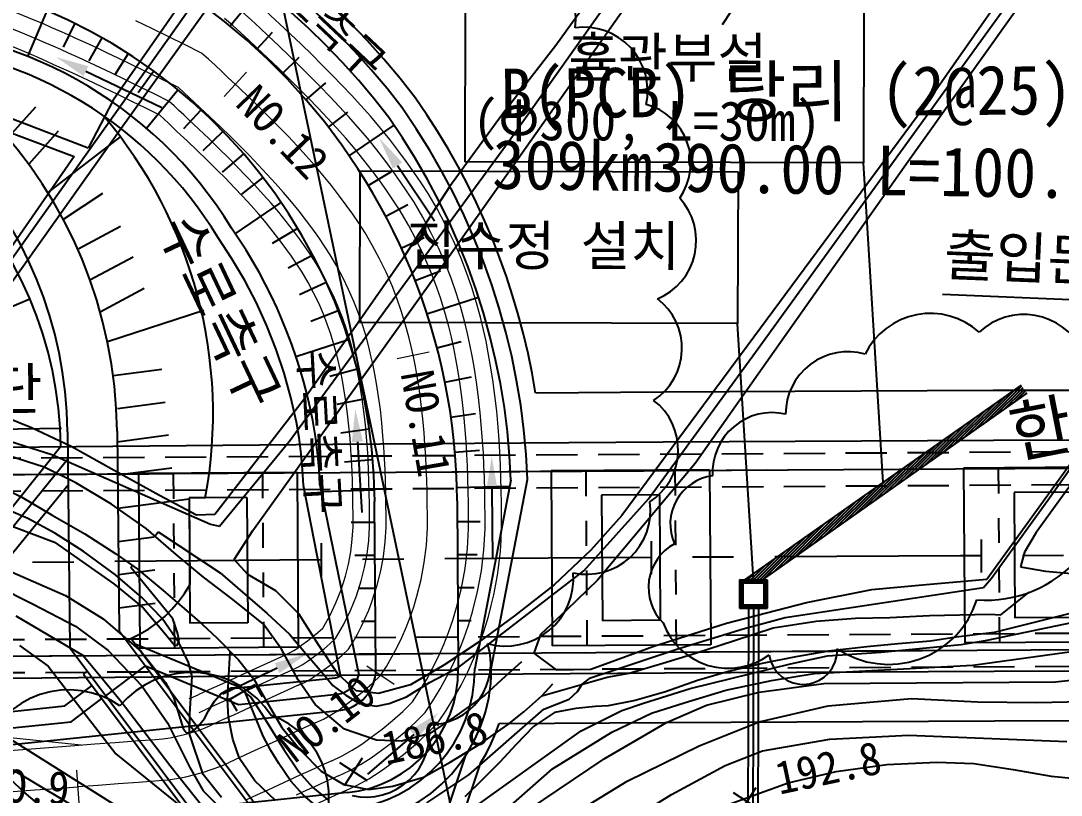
# Model space of a CAD drawing. Header units: millimetres. Extents: x 13158 to 13954, y 1103 to 1807.
# Drawn here: x 13499.4 to 13562.5, y 1459.5 to 1506.4 of the extents above; entities that cross this region are included whole.
import ezdxf
from ezdxf.enums import TextEntityAlignment as Align
from ezdxf.xclip import XClip

# ---------------------------------------------------------------- set-up
doc = ezdxf.new("R2010")
doc.units = ezdxf.units.MM
doc.header["$LTSCALE"] = 10
doc.header["$MEASUREMENT"] = 0
doc.header["$XCLIPFRAME"] = 2
doc.linetypes.add('CENTER', pattern=[2, 1.25, -0.25, 0.25, -0.25])
doc.linetypes.add('HIDDEN', pattern=[0.375, 0.25, -0.125])
doc.layers.add('TZ-BASE', color=253, linetype='Continuous')
doc.layers.add('TZ-CABL', color=4, linetype='Continuous')
doc.styles.add('HANA', font='GulimChe.ttf')
doc.linetypes.add('ZIGZAG', pattern='A,0.0001,-0.2,[131,ltypeshp.shx,S=0.2,R=0,X=-0.2,Y=0],-0.4,[131,ltypeshp.shx,S=0.2,R=180,X=0.2,Y=0],-0.2', length=0.8001)

# ---------------------------------------------------------------- blocks, each defined once
blk = doc.blocks.new('JD-SFSG5YJF567')
at = {"layer": 'TZ-BASE'}
for p, q in [((264.445, -185.255), (189.709, 170.792)), ((211.277, 36.575, -71), (243.583, 83.315, -71)), ((283.749, 70.501, -69.253), (256.481, 31.581, -69.253)), ((282.515, 66.048, -68.319), (255.529, 28.322, -68.319)), ((228.357, 62.168, -71.488), (207.347, 32.029, -71.488)), ((207.738, 30.186, -70.297), (225.759, 55.421, -70.297)), ((246.279, 16.764, -69), (273.079, 53.792, -69)), ((231.348, 29.567, -70), (248.01, 53.035, -70)), ((226.746, 21.209, -69.253), (246.532, 49.226, -69.253)), ((237.124, 39.462, -70.297), (234.169, 35.345, -70.297)), ((214.434, 36.527, -255), (216.338, 38.855, -255)), ((244.271, 36.621, -69.31), (245.364, 38.296, -69.31)), ((202.18, 34.678, -255), (203.344, 37.434, -255)), ((228.682, 37.489, -62.221), (228.658, 28.298, -62.221)), ((252.843, 37.426, -62.221), (252.819, 28.235, -62.221)), ((196.164, 15.361, -71), (211.277, 36.575, -71)), ((204.331, 35.234, -255), (205.033, 36.663, -255)), ((216.054, 35.124, -255), (217.001, 36.156, -255)), ((205.831, 29.12, -71.488), (188.505, 35.783, -71.488)), ((205.896, 34.415, -255), (206.676, 35.796, -255)), ((234.169, 35.345, -70.297), (230.953, 31.171, -70.297)), ((188.1, 34.947, -71.488), (204.989, 28.607, -71.488)), ((207.467, 33.593, -255), (208.266, 34.838, -255)), ((217.59, 33.63, -255), (218.613, 34.624, -255)), ((205.692, 33.781), (210.301, 31.589)), ((208.861, 32.498, -255), (209.799, 33.79, -255)), ((219.039, 32.052, -255), (220.231, 33.085, -255)), ((209.365, 30.326, -255), (211.27, 32.656, -255)), ((202.632, 31.614, -255), (201.163, 29.959, -255)), ((207.347, 32.029, -71.488), (205.831, 29.12, -71.488)), ((256.481, 31.581, -69.253), (238.182, 6.861, -69.253)), ((211.64, 30.314, -255), (212.673, 31.44, -255)), ((220.395, 30.393, -255), (221.561, 31.292, -255)), ((230.953, 31.171, -70.297), (227.724, 26.779, -70.297)), ((221.655, 28.66, -255), (224.37, 30.517, -255)), ((196.883, 14.957, -70.297), (207.738, 30.186, -70.297)), ((204.009, 30.153, -255), (202.227, 28.145, -255)), ((207.778, 29.81, -255), (203.38, 26.431, -255)), ((212.809, 28.984, -255), (214.005, 30.146, -255)), ((218.018, 11.342, -70), (231.348, 29.567, -70)), ((204.989, 28.607, -71.488), (198.269, 18.958, -71.488)), ((213.972, 27.661, -255), (215.26, 28.778, -255)), ((222.308, 27.747, -62.221), (222.284, 18.556, -62.221)), ((222.308, 27.747, -62.221), (245.219, 27.687, -62.221)), ((224.582, 28.075), (226.816, 24.723)), ((252.819, 28.235, -62.221), (228.658, 28.298, -62.221)), ((255.529, 28.322, -68.319), (242.632, 10.015, -68.319)), ((254.024, 8.861, -62.221), (252.819, 28.235, -62.221)), ((215.136, 26.338, -255), (216.436, 27.34, -255)), ((222.813, 26.857, -255), (224.222, 27.707, -255)), ((245.219, 27.687, -62.221), (245.195, 18.497, -62.221)), ((260.304, 3.017, -68.319), (277.777, 27.188, -68.319)), ((227.724, 26.779, -70.297), (224.919, 22.45, -70.297)), ((206.698, 26.366, -255), (204.32, 24.795, -255)), ((214.752, 23.94, -255), (217.527, 25.838, -255)), ((223.866, 24.992, -255), (225.208, 25.699, -255)), ((207.799, 24.377, -255), (205.258, 23.029, -255)), ((217.014, 23.361, -255), (218.531, 24.276, -255)), ((224.811, 23.069, -255), (226.191, 23.699, -255)), ((208.565, 22.519, -255), (205.941, 21.127, -255)), ((217.954, 21.873, -255), (219.444, 22.659, -255)), ((224.919, 22.45, -70.297), (222.036, 18.309, -70.297)), ((225.645, 21.095, -255), (227.178, 21.692, -255)), ((215.817, 5.965, -69.253), (226.746, 21.209, -69.253)), ((218.643, 20.253, -255), (220.263, 20.992, -255)), ((209.233, 20.61, -255), (206.558, 19.19, -255)), ((270.511, 19.729), (257.615, 20.246)), ((198.96, 18.573, -255), (202.296, 19.993, -255)), ((226.365, 19.077, -255), (229.494, 20.093, -255)), ((273.61, 20.153, -67.718), (263.3, 5.832, -67.718)), ((212.833, 19.281, -255), (206.998, 17.379, -255)), ((219.329, 18.637, -255), (220.985, 19.282, -255)), ((222.036, 18.309, -70.297), (218.857, 13.841, -70.297)), ((245.195, 18.497, -62.221), (222.284, 18.556, -62.221)), ((246.162, 2.958, -62.221), (245.195, 18.497, -62.221)), ((218.428, 16.5, -255), (221.609, 17.533, -255)), ((226.968, 17.021, -255), (228.435, 17.407, -255)), ((239.785, 7.871, -69), (246.279, 16.764, -69)), ((210.29, 15.707, -255), (207.348, 15.32, -255)), ((220.475, 15.316, -255), (222.132, 15.751, -255)), ((227.453, 14.934, -255), (229.065, 15.26, -255)), ((245.643, 2.959, -62.221), (262.406, 14.763, -62.221)), ((260.101, 12.406, -62.221), (262.432, 14.726, -62.221)), ((260.708, 12.834, -62.221), (262.505, 14.622, -62.221)), ((261.314, 13.261, -62.221), (262.578, 14.518, -62.221)), ((220.932, 13.614, -255), (222.552, 13.942, -255)), ((240.665, 14.332, -255), (232.988, 14.279, -255)), ((240.665, 14.332, -255), (232.988, 14.279, -255)), ((260.685, 14.431, -255), (240.665, 14.332, -255)), ((260.685, 14.431, -255), (240.665, 14.332, -255)), ((246.681, 2.956, -62.221), (262.751, 14.273, -62.221)), ((258.888, 11.552, -62.221), (261.413, 14.064, -62.221)), ((259.494, 11.979, -62.221), (262.019, 14.491, -62.221)), ((278.148, 14.482, -255), (260.685, 14.431, -255)), ((278.148, 14.482, -255), (260.685, 14.431, -255)), ((261.921, 13.688, -62.221), (262.651, 14.415, -62.221)), ((262.528, 14.115, -62.221), (262.724, 14.311, -62.221)), ((210.495, 13.717, -255), (207.608, 13.337, -255)), ((218.857, 13.841, -70.297), (213.512, 6.926, -70.297)), ((258.281, 11.125, -62.221), (260.806, 13.637, -62.221)), ((202.389, 12.184, -70.297), (199.958, 13.172, -70.297)), ((227.818, 12.823, -255), (229.306, 13.036, -255)), ((257.068, 10.27, -62.221), (259.593, 12.782, -62.221)), ((257.674, 10.698, -62.221), (260.199, 13.209, -62.221)), ((180.669, 11.803), (204.207, 12.166)), ((198.961, 12.044, -70), (203.637, 10.569, -70)), ((204.792, 11.051, -70.297), (202.389, 12.184, -70.297)), ((221.146, 11.865, -255), (222.868, 12.112, -255)), ((256.461, 9.843, -62.221), (258.986, 12.355, -62.221)), ((204.585, 11.94, -255), (204.726, -1.147, -255)), ((207.585, 11.972, -255), (207.715, -0.132, -255)), ((210.7, 11.727, -255), (207.592, 11.318, -255)), ((240.683, 11.332, -255), (260.697, 11.431, -255)), ((255.248, 8.989, -62.221), (257.773, 11.501, -62.221)), ((255.854, 9.416, -62.221), (258.379, 11.928, -62.221)), ((260.697, 11.431, -255), (280.711, 11.49, -255)), ((263.997, 7.792, -68), (266.585, 11.442, -68)), ((204.172, 11.046, -255), (192.838, -3.07)), ((200.656, 11.015, -255), (220.67, 11.193, -255)), ((207.411, 9.591, -70.297), (204.792, 11.051, -70.297)), ((213.794, 6.212, -70), (218.018, 11.342, -70)), ((220.67, 11.193, -255), (240.683, 11.332, -255)), ((222.15, 11.332), (222.42, 7.057)), ((228.061, 10.694, -255), (229.546, 10.821, -255)), ((254.641, 8.562, -62.221), (257.166, 11.073, -62.221)), ((192.931, -4.066, -255), (204.603, 10.291, -18.096)), ((203.166, 9.801, -73.833), (201.026, 10.476, -73.833)), ((203.637, 10.569, -70), (213.256, 6.336, -70)), ((221.36, 10.12, -255), (223.08, 10.268, -255)), ((253.428, 7.707, -62.221), (255.953, 10.219, -62.221)), ((254.034, 8.134, -62.221), (256.559, 10.646, -62.221)), ((205.086, 8.847, -73.833), (203.166, 9.801, -73.833)), ((210.157, 8.087, -70.297), (207.411, 9.591, -70.297)), ((210.904, 9.736, -255), (207.614, 9.304, -255)), ((218.491, 9.478), (208.891, 9.412)), ((216.391, 9.464), (216.402, 7.914)), ((218.491, 9.478), (218.565, -1.121)), ((243.491, 9.636, -255), (233.891, 9.569, -255)), ((233.891, 9.569, -255), (233.964, -1.031, -255)), ((235.991, 9.584, -255), (236.002, 8.034, -255)), ((242.632, 10.015, -68.319), (236.708, 2.938, -68.319)), ((241.391, 9.621, -255), (241.401, 8.071, -255)), ((243.491, 9.636, -255), (243.564, -0.964, -255)), ((252.821, 7.28, -62.221), (255.346, 9.792, -62.221)), ((268.49, 9.809, -255), (258.89, 9.742, -255)), ((258.89, 9.742, -255), (258.964, -0.858, -255)), ((260.99, 9.757, -255), (261.001, 8.207, -255)), ((199.771, 8.981, -68.228), (201.815, 7.982, -68.228)), ((207.256, 7.546, -73.833), (205.086, 8.847, -73.833)), ((208.891, 9.412), (208.965, -1.188)), ((210.991, 9.426), (211.002, 7.876)), ((231.46, 9.007, -255), (229.268, -2.407, -255)), ((230.268, -2.4, -255), (232.459, 9.044, -255)), ((251.607, 6.426, -62.221), (254.132, 8.937, -62.221)), ((252.214, 6.853, -62.221), (254.739, 9.365, -62.221)), ((194.02, -4.241, -242.433), (204.62, 8.731, -33.089)), ((221.136, -2.804, -255), (218.883, 8.681, -255)), ((219.882, 8.723, -255), (222.231, -2.796, -255)), ((219.964, 8.323, -255), (223.185, 8.414, -255)), ((228.183, 8.555, -255), (231.391, 8.646, -255)), ((230.307, 8.46), (230.34, 4.21)), ((251.001, 5.998, -62.221), (253.526, 8.51, -62.221)), ((265.451, 8.288, -255), (261.951, 8.263, -255)), ((261.951, 8.263, -255), (262.003, 0.664, -255)), ((197.547, 7.597, -69), (203.79, 5.242, -69)), ((201.815, 7.982, -68.228), (203.651, 6.887, -68.228)), ((211.952, 7.857, -255), (207.635, 7.289, -255)), ((212.408, 6.89, -70.297), (210.157, 8.087, -70.297)), ((215.452, 7.957), (211.952, 7.933)), ((212.934, 7.94, -255), (211.952, 7.933, -255)), ((211.952, 7.933), (212.004, 0.333)), ((211.952, 7.933, -255), (211.952, 7.857, -255)), ((211.952, 7.857, -255), (211.988, 2.676, -255)), ((215.452, 7.957), (215.504, 0.357)), ((223.268, -2.448, -255), (223.197, 7.72, -255)), ((228.197, 7.755, -255), (228.268, -2.414, -255)), ((235.88, 3.512, -69), (239.785, 7.871, -69)), ((240.451, 8.114, -255), (236.951, 8.09, -255)), ((236.951, 8.09, -255), (237.004, 0.49, -255)), ((240.451, 8.114, -255), (240.504, 0.515, -255)), ((249.787, 5.144, -62.221), (252.312, 7.656, -62.221)), ((250.394, 5.571, -62.221), (252.919, 8.083, -62.221)), ((260.586, 3.076, -68), (263.997, 7.792, -68)), ((202.168, 6.674, -255), (200.224, 7.519, -255)), ((209.344, 6.085, -73.833), (207.256, 7.546, -73.833)), ((249.181, 4.717, -62.221), (251.706, 7.229, -62.221)), ((203.817, 5.793, -255), (202.168, 6.674, -255)), ((203.651, 6.887, -68.228), (205.631, 5.745, -68.228)), ((211.012, 6.376), (211.023, 4.876)), ((213.512, 6.926, -70.297), (212.408, 6.89, -70.297)), ((213.256, 6.336, -70), (213.794, 6.212, -70)), ((216.412, 6.414), (216.423, 4.914)), ((221.776, 6.457, -255), (223.206, 6.467, -255)), ((228.206, 6.502, -255), (229.594, 6.511, -255)), ((236.012, 6.534, -255), (236.022, 5.034, -255)), ((238.182, 6.861, -69.253), (236.298, 4.765, -69.253)), ((241.412, 6.571, -255), (241.422, 5.071, -255)), ((247.967, 3.862, -62.221), (250.492, 6.374, -62.221)), ((248.574, 4.289, -62.221), (251.099, 6.801, -62.221)), ((261.011, 6.707, -255), (261.022, 5.207, -255)), ((205.525, 4.705, -255), (203.817, 5.793, -255)), ((205.631, 5.745, -68.228), (207.515, 4.536, -68.228)), ((211.165, 4.494, -73.833), (209.344, 6.085, -73.833)), ((209.881, 5.616, -69), (210.077, 5.871, -69)), ((210.077, 5.871, -69), (213.838, 3.384, -69)), ((214.689, 4.204, -69.253), (215.817, 5.965, -69.253)), ((247.361, 3.435, -62.221), (249.886, 5.947, -62.221)), ((263.3, 5.832, -67.718), (262.575, 4.654, -67.718)), ((203.79, 5.242, -69), (207.39, 2.728, -69)), ((209.829, 5.561, -255), (207.657, 5.275, -255)), ((219.948, 5.18), (219.964, 3.18)), ((239.949, 5.32), (239.961, 3.32)), ((246.525, 2.957, -62.221), (248.672, 5.092, -62.221)), ((246.754, 3.008, -62.221), (249.279, 5.52, -62.221)), ((259.951, 5.42), (259.959, 3.42)), ((207.485, 3.271, -255), (205.525, 4.705, -255)), ((207.515, 4.536, -68.228), (208.796, 3.643, -68.228)), ((212.819, 3.136, -73.833), (211.165, 4.494, -73.833)), ((221.986, 4.459, -255), (223.22, 4.467, -255)), ((228.22, 4.502, -255), (229.408, 4.51, -255)), ((236.298, 4.765, -69.253), (234.082, 2.655, -69.253)), ((246.349, 2.957, -62.221), (248.066, 4.665, -62.221)), ((262.575, 4.654, -67.718), (262.333, 3.751, -67.718)), ((199.558, 4.155, -68), (204.467, 2.015, -68)), ((208.42, 3.716, -69), (208.515, 3.839, -69)), ((215.509, 3.287, -69.253), (214.689, 4.204, -69.253)), ((245.995, 2.958, -62.221), (246.852, 3.811, -62.221)), ((246.172, 2.958, -62.221), (247.459, 4.238, -62.221)), ((198.843, 3.312, -67), (202.494, 1.502, -67)), ((209.083, 1.898, -255), (207.485, 3.271, -255)), ((209.865, 3.548, -255), (207.679, 3.261, -255)), ((210.958, 0.596, -69), (208.42, 3.716, -69)), ((208.796, 3.643, -68.228), (210.378, 2.326, -68.228)), ((211.033, 3.377), (211.044, 1.877)), ((213.838, 3.384, -69), (216.687, 0.933, -69)), ((217.205, 2.293, -69.253), (215.509, 3.287, -69.253)), ((216.433, 3.414), (216.443, 1.914)), ((228.291, -2.317, -69), (235.88, 3.512, -69)), ((236.033, 3.534, -255), (236.043, 2.034, -255)), ((241.433, 3.571, -255), (241.443, 2.071, -255)), ((245.818, 2.959, -62.221), (246.246, 3.384, -62.221)), ((261.032, 3.707, -255), (261.043, 2.207, -255)), ((262.333, 3.751, -67.718), (263.865, 3.5, -67.718)), ((263.865, 3.5, -67.718), (266.113, 3.297, -67.718)), ((207.39, 2.728, -69), (209.159, 1.273, -69)), ((214.601, 1.769, -73.833), (212.819, 3.136, -73.833)), ((234.082, 2.655, -69.253), (231.682, 0.795, -69.253)), ((236.708, 2.938, -68.319), (234.826, 1.136, -68.319)), ((245.312, 2.96, -62.221), (245.307, 1.26, -62.221)), ((245.31, 2.446, -62.221), (245.511, 2.645, -62.221)), ((245.31, 2.334, -62.221), (245.511, 2.533, -62.221)), ((245.311, 2.783, -62.221), (245.489, 2.959, -62.221)), ((245.311, 2.67, -62.221), (245.601, 2.959, -62.221)), ((245.311, 2.558, -62.221), (245.511, 2.758, -62.221)), ((245.312, 2.895, -62.221), (245.377, 2.96, -62.221)), ((247.012, 2.955, -62.221), (245.312, 2.96, -62.221)), ((245.511, 2.759, -62.221), (245.508, 1.459, -62.221)), ((246.811, 2.756, -62.221), (245.511, 2.759, -62.221)), ((245.513, 2.759, -62.221), (245.714, 2.959, -62.221)), ((245.625, 2.759, -62.221), (245.826, 2.959, -62.221)), ((245.738, 2.759, -62.221), (245.938, 2.958, -62.221)), ((245.85, 2.759, -62.221), (246.05, 2.958, -62.221)), ((245.962, 2.758, -62.221), (246.163, 2.958, -62.221)), ((246.074, 2.758, -62.221), (246.275, 2.957, -62.221)), ((246.187, 2.758, -62.221), (246.387, 2.957, -62.221)), ((246.299, 2.757, -62.221), (246.499, 2.957, -62.221)), ((246.411, 2.757, -62.221), (246.612, 2.957, -62.221)), ((246.523, 2.757, -62.221), (246.724, 2.956, -62.221)), ((246.636, 2.756, -62.221), (246.836, 2.956, -62.221)), ((246.748, 2.756, -62.221), (246.948, 2.956, -62.221)), ((246.808, 1.456, -62.221), (246.811, 2.756, -62.221)), ((246.81, 2.37, -62.221), (247.011, 2.57, -62.221)), ((246.811, 2.707, -62.221), (247.012, 2.907, -62.221)), ((246.811, 2.595, -62.221), (247.011, 2.794, -62.221)), ((246.811, 2.483, -62.221), (247.011, 2.682, -62.221)), ((247.007, 1.255, -62.221), (247.012, 2.955, -62.221)), ((253.34, 2.38, -68.319), (256.408, 2.672, -68.319)), ((256.408, 2.672, -68.319), (260.304, 3.017, -68.319)), ((260.09, 2.51, -68), (260.586, 3.076, -68)), ((204.467, 2.015, -68), (206.744, 0.61, -68)), ((210.32, 0.622, -255), (209.083, 1.898, -255)), ((210.378, 2.326, -68.228), (211.646, 1.232, -68.228)), ((218.6, 0.915, -69.253), (217.205, 2.293, -69.253)), ((222.197, 2.46, -255), (223.234, 2.467, -255)), ((228.234, 2.502, -255), (229.223, 2.509, -255)), ((245.309, 1.997, -62.221), (245.51, 2.196, -62.221)), ((245.309, 1.885, -62.221), (245.509, 2.084, -62.221)), ((245.309, 1.772, -62.221), (245.509, 1.972, -62.221)), ((245.31, 2.221, -62.221), (245.51, 2.421, -62.221)), ((245.31, 2.109, -62.221), (245.51, 2.309, -62.221)), ((246.808, 1.697, -62.221), (247.009, 1.896, -62.221)), ((246.809, 2.034, -62.221), (247.01, 2.233, -62.221)), ((246.809, 1.921, -62.221), (247.01, 2.121, -62.221)), ((246.809, 1.809, -62.221), (247.009, 2.009, -62.221)), ((246.81, 2.258, -62.221), (247.01, 2.458, -62.221)), ((246.81, 2.146, -62.221), (247.01, 2.345, -62.221)), ((248.069, 0.694, -68), (260.09, 2.51, -68)), ((249.378, 1.599, -68.319), (253.34, 2.38, -68.319)), ((260.313, -0.69, -67), (274.84, 2.359, -67)), ((261.151, 0.85, -67.651), (262.858, 2.222, -67.651)), ((202.494, 1.502, -67), (205.055, 0.157, -67)), ((209.9, 1.535, -255), (207.7, 1.246, -255)), ((209.159, 1.273, -69), (210.409, -0.197, -69)), ((216.466, 0.286, -73.833), (214.601, 1.769, -73.833)), ((244.522, 0.343, -68.319), (249.378, 1.599, -68.319)), ((245.307, 1.323, -62.221), (245.508, 1.523, -62.221)), ((245.308, 1.66, -62.221), (245.509, 1.86, -62.221)), ((245.308, 1.548, -62.221), (245.509, 1.747, -62.221)), ((245.308, 1.436, -62.221), (245.508, 1.635, -62.221)), ((245.356, 1.26, -62.221), (245.557, 1.459, -62.221)), ((245.468, 1.259, -62.221), (245.669, 1.459, -62.221)), ((245.508, 1.459, -62.221), (246.808, 1.456, -62.221)), ((245.581, 1.259, -62.221), (245.781, 1.459, -62.221)), ((245.693, 1.259, -62.221), (245.893, 1.458, -62.221)), ((245.805, 1.259, -62.221), (246.006, 1.458, -62.221)), ((245.917, 1.258, -62.221), (246.118, 1.458, -62.221)), ((246.03, 1.258, -62.221), (246.23, 1.458, -62.221)), ((246.142, 1.258, -62.221), (246.342, 1.457, -62.221)), ((246.254, 1.257, -62.221), (246.455, 1.457, -62.221)), ((246.366, 1.257, -62.221), (246.567, 1.457, -62.221)), ((246.479, 1.257, -62.221), (246.679, 1.456, -62.221)), ((246.591, 1.257, -62.221), (246.791, 1.456, -62.221)), ((246.703, 1.256, -62.221), (247.008, 1.56, -62.221)), ((246.808, 1.585, -62.221), (247.009, 1.784, -62.221)), ((246.808, 1.472, -62.221), (247.008, 1.672, -62.221)), ((246.815, 1.256, -62.221), (247.008, 1.447, -62.221)), ((246.928, 1.256, -62.221), (247.008, 1.335, -62.221)), ((267.901, 1.557, -66.964), (260.748, -0.224, -66.964)), ((201.454, 0.788, -66), (205.529, -1.626, -66)), ((211.646, 1.232, -68.228), (212.756, 0.258, -68.228)), ((216.687, 0.933, -69), (218.044, -0.326, -69)), ((219.797, -0.964, -69.253), (218.6, 0.915, -69.253)), ((231.682, 0.795, -69.253), (229.521, -0.786, -69.253)), ((234.826, 1.136, -68.319), (233.258, -0.338, -68.319)), ((245.307, 1.26, -62.221), (247.007, 1.255, -62.221)), ((245.535, 0.009, -68), (248.069, 0.694, -68)), ((245.857, 1.258, -62.221), (245.814, -15.324, -62.221)), ((246.157, 1.258, -62.221), (246.114, -15.325, -62.221)), ((246.457, 1.257, -62.221), (246.414, -15.326, -62.221)), ((249.963, 0.458, -66.964), (252.344, 0.648, -66.964)), ((252.344, 0.648, -66.964), (254.421, 0.693, -66.964)), ((254.421, 0.693, -66.964), (256.834, 0.808, -66.964)), ((256.834, 0.808, -66.964), (260.475, 0.895, -66.964)), ((260.475, 0.895, -66.964), (261.151, 0.85, -66.964)), ((261.053, 0.707, -255), (261.064, -0.843, -255)), ((265.503, 0.688, -255), (262.003, 0.664, -255)), ((205.055, 0.157, -67), (207.048, -1.308, -67)), ((206.744, 0.61, -68), (209.046, -1.384, -68)), ((211.341, -0.86, -255), (210.32, 0.622, -255)), ((211.248, -0.247, -69), (210.958, 0.596, -69)), ((211.054, 0.377), (211.065, -1.173)), ((215.504, 0.357), (212.004, 0.333)), ((212.756, 0.258, -68.228), (213.638, -0.553, -68.228)), ((216.454, 0.414), (216.465, -1.136)), ((217.557, -1.237, -73.833), (216.466, 0.286, -73.833)), ((222.408, 0.462, -255), (223.248, 0.467, -255)), ((228.247, 0.502, -255), (229.038, 0.508, -255)), ((236.054, 0.534, -255), (236.064, -1.016, -255)), ((240.504, 0.515, -255), (237.004, 0.49, -255)), ((240.114, -1.052, -68.319), (244.522, 0.343, -68.319)), ((241.453, 0.571, -255), (241.464, -0.979, -255)), ((241.577, -1.222, -68), (245.535, 0.009, -68)), ((245.003, -0.698, -66.964), (247.349, 0.063, -66.964)), ((247.349, 0.063, -66.964), (249.963, 0.458, -66.964)), ((207.715, -0.132, -255), (222.738, -20.148, -255)), ((217.9, -13.203, -255), (208.426, -0.579, -255)), ((210.409, -0.197, -69), (211.067, -1, -69)), ((211.346, -0.715, -69), (211.248, -0.247, -69)), ((213.638, -0.553, -68.228), (214.945, -1.889, -68.228)), ((218.044, -0.326, -69), (219.001, -1.481, -69)), ((233.258, -0.338, -68.319), (232.835, -1.466, -68.319)), ((258.435, -0.511, -255), (256.895, -0.757, -255)), ((260.748, -0.224, -255), (258.435, -0.511, -255)), ((201.68, -1.02, -65), (203.407, -2.256, -65)), ((204.726, -1.147, -255), (219.723, -21.129, -255)), ((208.671, -0.906, -255), (215.092, -3.558, -255)), ((218.565, -1.121), (208.965, -1.188)), ((211.067, -1, -69), (211.219, -1.006, -69)), ((211.219, -1.006, -69), (211.346, -0.715, -69)), ((211.905, -2.035, -255), (211.341, -0.86, -255)), ((218.554, -3.084, -73.833), (217.557, -1.237, -73.833)), ((220.947, -2.712, -69.253), (219.797, -0.964, -69.253)), ((229.521, -0.786, -69.253), (227.389, -2.205, -69.253)), ((243.564, -0.964, -255), (233.964, -1.031, -255)), ((236.294, -2.449, -68.319), (240.114, -1.052, -68.319)), ((237.52, -2.566, -68), (241.577, -1.222, -68)), ((242.638, -1.478, -66.964), (245.003, -0.698, -66.964)), ((253.036, -1.087, -255), (250.705, -1.354, -255)), ((254.92, -0.919, -255), (253.036, -1.087, -255)), ((253.902, -1.415, -67), (258.736, -0.956, -67)), ((256.895, -0.757, -255), (254.92, -0.919, -255)), ((258.736, -0.956, -67), (260.313, -0.69, -67)), ((268.563, -0.791, -255), (258.964, -0.858, -255)), ((259.46, -2.193, -66), (269.723, -0.774, -66)), ((205.529, -1.626, -66), (207.78, -4.325, -66)), ((207.048, -1.308, -67), (209.084, -3.456, -67)), ((209.046, -1.384, -68), (210.528, -3.252, -68)), ((214.27, -4.286, -68.201), (214.442, -1.375, -68.201)), ((214.945, -1.889, -68.228), (215.876, -3.053, -68.228)), ((219.001, -1.481, -69), (219.893, -2.498, -69)), ((221.975, -1.541, -255), (223.261, -1.533, -255)), ((228.261, -1.498, -255), (229.444, -1.49, -255)), ((232.835, -1.466, -68.319), (234.2, -2.475, -68.319)), ((240.669, -2.081, -66.964), (242.638, -1.478, -66.964)), ((248.718, -1.699, -255), (246.69, -2.096, -255)), ((248.399, -2.113, -67), (250.651, -1.641, -67)), ((250.705, -1.354, -255), (248.718, -1.699, -255)), ((250.651, -1.641, -67), (253.902, -1.415, -67)), ((264.459, -3.207, -65), (277.605, -1.797, -65)), ((203.407, -2.256, -65), (207.503, -7.577, -65)), ((206.905, -4.05, -255), (209.304, -2.249, -255)), ((209.304, -2.249, -255), (214.943, -4.579, -255)), ((212.141, -2.896, -255), (211.905, -2.035, -255)), ((217.284, -2.38), (213.99, -3.952)), ((219.893, -2.498, -69), (220.654, -3.431, -69)), ((227.389, -2.205, -69.253), (225.363, -3.391, -69.253)), ((226.529, -3.252, -69), (228.291, -2.317, -69)), ((232.101, -2.004, -73.833), (231.105, -2.893, -73.833)), ((234.2, -2.475, -68.319), (236.294, -2.449, -68.319)), ((238.629, -2.679, -66.964), (240.669, -2.081, -66.964)), ((242.316, -3.619, -67), (248.399, -2.113, -67)), ((246.69, -2.096, -255), (244.638, -2.583, -255)), ((252.177, -2.583, -66), (259.46, -2.193, -66)), ((260.752, -2.569, -255), (280.738, -2.51, -255)), ((200.795, -2.984, -255), (220.78, -2.806, -255)), ((205.547, -2.74, -255), (205.787, -2.56, -255)), ((205.547, -2.74, -255), (214.716, -14.958, -255)), ((212.077, -3.865, -255), (212.141, -2.896, -255)), ((215.092, -3.558, -255), (220.819, -2.963, -255)), ((215.876, -3.053, -68.228), (216.6, -4.313, -68.228)), ((219.592, -4.585, -73.833), (218.554, -3.084, -73.833)), ((220.78, -2.806, -255), (240.766, -2.668, -255)), ((222.071, -3.759, -69.253), (220.947, -2.712, -69.253)), ((231.105, -2.893, -73.833), (229.874, -4.023, -73.833)), ((233.324, -4.051, -66.964), (237.29, -2.938, -66.964)), ((235.779, -3.362, -68), (236.283, -2.979, -68)), ((236.283, -2.979, -68), (237.52, -2.566, -68)), ((237.29, -2.938, -66.964), (238.629, -2.679, -66.964)), ((240.766, -2.668, -255), (260.752, -2.569, -255)), ((242.765, -3.138, -255), (240.83, -3.817, -255)), ((244.638, -2.583, -255), (242.765, -3.138, -255)), ((244.48, -3.711, -66), (247.247, -3.13, -66)), ((247.247, -3.13, -66), (249.844, -2.707, -66)), ((249.844, -2.707, -66), (252.177, -2.583, -66)), ((204.416, -4.668, -255), (206.065, -3.43, -255)), ((209.084, -3.456, -67), (210.646, -5.705, -67)), ((210.528, -3.252, -68), (211.012, -4.142, -68)), ((213.864, -3.932, -68), (214.498, -3.583, -68)), ((214.443, -4.256, -255), (215.947, -3.378, -255)), ((214.498, -3.583, -68), (214.959, -3.579, -68)), ((214.959, -3.579, -68), (215.691, -4.133, -68)), ((216.435, -6.505, -255), (215.316, -3.746, -255)), ((215.947, -3.378, -255), (216.377, -4.115, -255)), ((220.654, -3.431, -69), (221.454, -4.016, -69)), ((223.437, -3.924, -69.253), (222.071, -3.759, -69.253)), ((225.363, -3.391, -69.253), (223.437, -3.924, -69.253)), ((225.127, -4.111, -69), (226.529, -3.252, -69)), ((233.324, -4.051, -68.228), (233.996, -3.324, -68.228)), ((235.5, -3.79, -68), (235.779, -3.362, -68)), ((239.497, -4.504, -67), (242.316, -3.619, -67)), ((241.958, -4.484, -66), (244.48, -3.711, -66)), ((246.496, -3.848, -65), (250.429, -3.321, -65)), ((250.429, -3.321, -65), (264.459, -3.207, -65)), ((204.795, -5.634, -255), (206.665, -4.23, -255)), ((207.78, -4.325, -66), (210.785, -8.252, -66)), ((211.012, -4.142, -68), (211.598, -6.038, -68)), ((211.991, -5.162, -255), (212.077, -3.865, -255)), ((213.129, -4.978, -68), (213.496, -4.378, -68)), ((213.496, -4.378, -68), (213.864, -3.932, -68)), ((214.346, -5.355, -68.201), (214.27, -4.286, -68.201)), ((214.873, -4.993, -255), (214.443, -4.256, -255)), ((214.943, -4.579, -255), (220.923, -3.958, -255)), ((215.691, -4.133, -68), (216.374, -5.189, -68)), ((216.6, -4.313, -68.228), (217.572, -5.975, -68.228)), ((221.454, -4.016, -69), (222.276, -4.521, -69)), ((224.083, -4.518, -69), (225.127, -4.111, -69)), ((229.874, -4.023, -73.833), (228.042, -5.332, -73.833)), ((232.23, -5.024, -68.228), (233.324, -4.051, -68.228)), ((233.448, -4.867, -68), (234.984, -4.268, -68)), ((234.984, -4.268, -68), (235.5, -3.79, -68)), ((238.978, -4.335, -255), (237.357, -4.668, -255)), ((240.83, -3.817, -255), (238.978, -4.335, -255)), ((243.319, -4.63, -65), (246.496, -3.848, -65)), ((250.674, -4.67, -64), (255.743, -4.219, -64)), ((255.743, -4.219, -64), (259.726, -4.432, -64)), ((263.321, -4.465, -64), (266.109, -4.405, -64)), ((188.859, -8.295, -255), (221.026, -4.952, -255)), ((199.703, -5.157, -255), (204.416, -4.668, -255)), ((212.886, -5.429, -68), (213.129, -4.978, -68)), ((221.365, -6.081, -73.833), (219.592, -4.585, -73.833)), ((222.276, -4.521, -69), (223.289, -4.685, -69)), ((223.289, -4.685, -69), (224.083, -4.518, -69)), ((228.896, -8.838, -68), (233.448, -4.867, -68)), ((231.241, -5.821, -68.228), (232.23, -5.024, -68.228)), ((235.383, -4.83, -255), (234.1, -5.075, -255)), ((236.584, -4.708, -255), (235.383, -4.83, -255)), ((235.723, -6.188, -67), (238.185, -4.943, -67)), ((237.357, -4.668, -255), (236.584, -4.708, -255)), ((238.185, -4.943, -67), (239.497, -4.504, -67)), ((239.972, -5.104, -66), (241.958, -4.484, -66)), ((240.893, -5.674, -65), (243.319, -4.63, -65)), ((246.501, -5.634, -64), (250.674, -4.67, -64)), ((259.726, -4.432, -64), (263.321, -4.465, -64)), ((199.806, -6.152, -255), (204.795, -5.634, -255)), ((211.965, -6.372, -255), (211.991, -5.162, -255)), ((212.448, -5.983, -68), (212.886, -5.429, -68)), ((214.607, -6.676, -68.201), (214.346, -5.355, -68.201)), ((216.374, -5.189, -68), (217.682, -7.315, -68)), ((228.042, -5.332, -73.833), (226.544, -6.334, -73.833)), ((230.745, -5.737, -255), (240.784, -5.668, -255)), ((230.745, -5.737, -255), (240.784, -5.668, -255)), ((234.1, -5.075, -255), (232.833, -5.908, -255)), ((237.109, -7.877, -65), (240.893, -5.674, -65)), ((237.57, -6.259, -66), (239.972, -5.104, -66)), ((240.784, -5.668, -255), (260.764, -5.569, -255)), ((240.784, -5.668, -255), (260.764, -5.569, -255)), ((242.87, -7.096, -64), (246.501, -5.634, -64)), ((260.764, -5.569, -255), (280.743, -5.51, -255)), ((260.764, -5.569, -255), (280.743, -5.51, -255)), ((200.078, -6.041, -64), (213.232, -14.276, -64)), ((210.646, -5.705, -67), (212.003, -8.392, -67)), ((211.598, -6.038, -68), (211.771, -6.279, -68)), ((211.771, -6.279, -68), (211.996, -6.324, -68)), ((211.996, -6.324, -68), (212.448, -5.983, -68)), ((217.572, -5.975, -68.228), (218.692, -7.353, -68.228)), ((223.304, -6.743, -73.833), (221.365, -6.081, -73.833)), ((228.826, -11.103, -67), (235.723, -6.188, -67)), ((229.624, -6.944, -68.228), (231.241, -5.821, -68.228)), ((232.833, -5.908, -255), (231.748, -7.03, -255)), ((233.968, -8.48, -66), (237.57, -6.259, -66)), ((212.81, -8.833, -255), (211.965, -6.372, -255)), ((215.005, -7.859, -68.201), (214.607, -6.676, -68.201)), ((216.91, -7.381, -255), (216.435, -6.505, -255)), ((225.561, -6.397), (222.768, -8.81)), ((224.823, -6.807, -73.833), (223.304, -6.743, -73.833)), ((226.544, -6.334, -73.833), (224.823, -6.807, -73.833)), ((246.702, -7.402, -63), (250.78, -6.692, -63)), ((250.78, -6.692, -63), (255.546, -6.445, -63)), ((255.546, -6.445, -63), (265.15, -6.828, -63)), ((217.39, -8.165, -255), (216.91, -7.381, -255)), ((217.682, -7.315, -68), (218.61, -8.658, -68)), ((218.692, -7.353, -68.228), (219.947, -8.629, -68.228)), ((227.767, -8.086, -68.228), (229.624, -6.944, -68.228)), ((231.748, -7.03, -255), (230.778, -8.085, -255)), ((238.506, -9.237, -64), (242.87, -7.096, -64)), ((244.444, -8.273, -63), (246.702, -7.402, -63)), ((207.503, -7.577, -65), (215.933, -14.359, -65)), ((215.943, -9.207, -68.201), (215.005, -7.859, -68.201)), ((218.126, -9.224, -255), (217.39, -8.165, -255)), ((221.073, -8.104, -68.247), (222.747, -9.197, -68.247)), ((221.363, -9.488, -68.247), (222.457, -7.813, -68.247)), ((224.83, -19.21, -255), (228.725, -7.656, -255)), ((225.777, -19.53, -255), (229.633, -8.093, -255)), ((225.777, -19.53, -255), (229.633, -8.093, -255)), ((226.147, -8.987, -68.228), (227.767, -8.086, -68.228)), ((230.778, -8.085, -255), (229.756, -9.099, -255)), ((231.312, -11.771, -65), (237.109, -7.877, -65)), ((254.231, -8.217, -62.201), (257.27, -8.07, -62.201)), ((257.27, -8.07, -62.201), (259.522, -8.166, -62.201)), ((259.522, -8.166, -62.201), (261.902, -8.526, -62.201)), ((201.963, -9.891, -68.228), (200.129, -8.208, -68.228)), ((200.969, -8.366, -63), (206.145, -11.452, -63)), ((210.785, -8.252, -66), (212.806, -10.8, -66)), ((212.003, -8.392, -67), (212.797, -9.811, -67)), ((218.61, -8.658, -68), (219.458, -9.619, -68)), ((219.947, -8.629, -68.228), (221.325, -9.438, -68.228)), ((225.069, -16.287, -66), (233.968, -8.48, -66)), ((241.193, -10.044, -63), (244.444, -8.273, -63)), ((248.264, -9.324, -62.201), (251.174, -8.637, -62.201)), ((251.174, -8.637, -62.201), (254.231, -8.217, -62.201)), ((261.902, -8.526, -62.201), (264.207, -8.937, -62.201)), ((213.912, -10.21, -255), (212.81, -8.833, -255)), ((217.185, -10.41, -68.201), (215.943, -9.207, -68.201)), ((218.86, -10.062, -255), (218.126, -9.224, -255)), ((221.325, -9.438, -68.228), (222.847, -9.74, -68.228)), ((224.292, -9.543, -68.228), (226.147, -8.987, -68.228)), ((226.36, -10.539, -68), (228.896, -8.838, -68)), ((229.756, -9.099, -255), (228.656, -10.184, -255)), ((234.548, -11.642, -64), (238.506, -9.237, -64)), ((244.746, -10.595, -62.201), (248.264, -9.324, -62.201)), ((264.207, -8.937, -62.201), (265.648, -9.069, -62.201)), ((203.822, -11.483, -68.228), (201.963, -9.891, -68.228)), ((221.543, -9.926, -255), (205.396, -11.603, -255)), ((212.797, -9.811, -67), (216.291, -13.239, -67)), ((219.885, -10.938, -255), (218.86, -10.062, -255)), ((219.458, -9.619, -68), (220.423, -10.401, -68)), ((222.847, -9.74, -68.228), (224.292, -9.543, -68.228)), ((235, -13.853, -63), (241.193, -10.044, -63)), ((244.928, -9.914, -62.221), (246.603, -11.007, -62.221)), ((245.219, -11.298, -62.221), (246.312, -9.623, -62.221))]:
    blk.add_line(p, q, dxfattribs=at)
at = {"layer": 'TZ-BASE', "lineweight": 5, "ltscale": 0.9}
for p, q in [((214.085, 32.247), (215.436, 33.722)), ((226.508, 16.765), (224.551, 16.35)), ((224.384, -3.381), (222.723, -2.268)), ((205.401, -7.042), (199.712, -6.468)), ((205.288, -10.56), (205.139, -8.566))]:
    blk.add_line(p, q, dxfattribs=at)
at = {"layer": 'TZ-BASE', "linetype": 'CENTER', "flags": 128}
blk.add_lwpolyline([(599.91, 0, 0.013001), (79.973, 2.08, 0.002), (0, 0)], format="xyb", dxfattribs=at)
at = {"layer": 'TZ-BASE'}
for centre, radius, start, end in [((188.711, 4.094, -255), 46.402, 37.19386, 67.15648), ((188.711, 4.094, -255), 46.402, 37.19386, 67.15648), ((188.711, 4.094, -255), 45.402, 37.21611, 67.15977), ((190.698, 7.495, -255), 37.5, 0.39698, 86.55087), ((188.707, 4.087, -255), 44.41, 37.26676, 67.16567), ((231.279, 37.035), 4.114, 351.25469, 101.25469), ((190.698, 7.495, -255), 32.5, 0.39698, 86.55087), ((179.586, 11.671, -255), 28, 0.6166, 86.71252), ((179.586, 11.671, -255), 25, 0.6166, 86.37488), ((192.674, 10.877, -255), 25.629, 31.50896, 90.34682), ((235.876, 32.581), 3.865, 347.8884, 97.8884), ((192.669, 10.866, -255), 24.642, 31.37636, 86.03455), ((180.665, 10.786, -255), 23.509, 0.5319, 91.19312), ((190.698, 7.495, -255), 41.79, 2.12395, 35.1502), ((190.698, 7.495, -255), 42.79, 9.12165, 35.17435), ((190.698, 7.495, -255), 42.79, 9.12165, 35.17435), ((238.683, 28.223), 3.678, 324.68164, 74.68164), ((185.547, 13.027, -255), 27.855, 349.47645, 40.40128), ((190.698, 7.495, -255), 40.79, 2.12395, 35.1502), ((238.871, 23.515), 3.818, 292.54788, 42.54788), ((189.294, 6.726, -255), 30.732, 11.0416, 34.81533), ((189.263, 6.709, -255), 29.767, 11.24702, 34.79725), ((238.068, 16.995), 3.756, 302.86203, 52.86203), ((256.873, 14.707, -62.221), 4.402, 47.71501, 153.97521), ((262.552, 15.088, -62.221), 3.956, 27.12306, 133.38327), ((251.874, 13.017, -62.221), 3.768, 73.93226, 180.19247), ((237.838, 10.846), 3.756, 302.86203, 52.86203), ((247.292, 9.479, -62.221), 3.618, 76.98901, 183.24921), ((190.698, 7.495, -255), 28.21, 2.40975, 10.24935), ((190.698, 7.495, -255), 29.21, 2.40975, 10.08824), ((260.235, 9.257, -62.221), 7.528, 265.89743, 12.15763), ((244.067, 6.346, -62.221), 2.954, 97.53246, 203.79267), ((236.047, 7.165), 3.865, 257.83566, 7.83566), ((242.82, 2.5, -62.221), 3.028, 118.74427, 225.00447), ((231.132, 3.066), 4.114, 254.46937, 4.46937), ((205.421, 6.286, -255), 7.495, 293.63922, 331.19729), ((254.36, 3.444, -62.221), 5.599, 236.11143, 342.37164), ((244.62, 1.802, -62.221), 4.196, 200.11272, 306.37293), ((226.54, -2.109), 3.694, 269.14761, 19.14761), ((249.164, -1.29, -62.221), 2.076, 187.95146, 2.36987), ((220.768, -2.466, -255), 2.5, 275.93237, 0.39698), ((220.768, -2.466, -255), 7.5, 275.93237, 0.39698), ((220.768, -2.466, -255), 8.5, 275.93237, 0.39698), ((220.768, -2.466, -255), 9.5, 275.93237, 0.39698), ((212.116, -8.396, -255), 5.751, 33.24492, 139.50512), ((220.768, -2.466, -255), 0.5, 275.93237, 317.48338), ((220.768, -2.466, -255), 1.5, 275.93237, 347.27853), ((204.643, -9.152, -255), 5.456, 55.3751, 161.6353), ((215.186, -10.196, -255), 5.248, 324.38643, 70.64663), ((222.657, -6.33), 3.865, 257.83566, 7.83566), ((220.768, -2.466, -255), 10.5, 327.59353, 341.84663), ((220.768, -2.466, -255), 10.5, 327.59353, 341.84663)]:
    blk.add_arc(centre, radius, start, end, dxfattribs=at)
at = {"layer": 'TZ-BASE', "lineweight": 5, "ltscale": 0.9}
for centre, radius, start, end in [((194.629, 13.724), 32.328, 45.15025, 50.27189), ((175.98, -26.453), 68.686, 66.68488, 70.08709), ((194.629, 13.724), 31.328, 45.10984, 50.27189), ((175.98, -26.453), 67.686, 66.6852, 70.09036), ((160.892, -61.258), 106.621, 65.53616, 66.64216), ((125.315, -138.16), 193.857, 63.20413, 64.51622), ((194.629, 13.724), 30.328, 45.06713, 50.06119), ((173.465, -11.657), 65.313, 44.53501, 47.69156), ((175.98, -26.453), 66.686, 66.68552, 70.09375), ((160.892, -61.258), 105.621, 65.53626, 66.64195), ((137.205, -113.191), 163.701, 64.51253, 65.517), ((173.465, -11.657), 64.313, 44.53032, 47.7114), ((160.892, -61.258), 104.621, 65.53635, 66.64175), ((137.205, -113.191), 162.701, 64.51252, 65.51694), ((194.629, 13.724), 27.828, 44.94877, 49.48273), ((173.465, -11.657), 63.313, 44.52548, 47.73203), ((125.315, -138.16), 191.357, 63.29606, 64.51625), ((171.709, -14.397), 68.49, 42.30882, 45.13837), ((137.205, -113.191), 161.701, 64.51251, 65.51688), ((125.315, -138.16), 190.357, 63.33464, 64.51626), ((171.709, -14.397), 67.49, 42.30791, 45.14285), ((173.465, -11.657), 60.813, 44.5127, 47.78744), ((125.315, -138.16), 189.357, 63.37434, 64.51627), ((194.629, 13.724), 25.328, 44.81047, 48.81583), ((171.709, -14.397), 66.49, 42.30696, 45.14745), ((194.629, 13.724), 24.328, 44.74836, 48.5192), ((173.465, -11.657), 58.313, 44.49884, 47.8491), ((194.429, 6.173), 37.841, 36.95423, 42.43222), ((194.629, 13.724), 23.328, 44.68172, 48.20274), ((171.709, -14.397), 63.99, 42.30442, 45.15961), ((194.429, 6.173), 36.841, 36.95417, 42.43389), ((173.465, -11.657), 57.313, 44.49297, 47.87577), ((194.429, 6.173), 35.841, 36.9541, 42.43564), ((173.465, -11.657), 56.313, 44.48688, 47.90372), ((171.709, -14.397), 61.49, 42.30163, 45.17277), ((171.709, -14.397), 60.49, 42.30043, 45.17834), ((194.429, 6.173), 33.341, 36.95392, 42.44043), ((193.053, 5.134), 39.566, 32.473, 36.95889), ((171.709, -14.397), 59.49, 42.29918, 45.1841), ((193.053, 5.134), 38.566, 32.4837, 36.95895), ((193.053, 5.134), 37.566, 32.49504, 36.95901), ((194.429, 6.173), 30.841, 36.9537, 42.44589), ((194.429, 6.173), 29.841, 36.95361, 42.44829), ((193.053, 5.134), 35.066, 32.5266, 36.95919), ((203.522, 12.254), 26.914, 22.37491, 31.65045), ((194.429, 6.173), 28.841, 36.95351, 42.45085), ((203.522, 12.254), 24.914, 22.37287, 31.61765), ((203.522, 12.254), 25.914, 22.37393, 31.63463), ((193.053, 5.134), 32.566, 32.56376, 36.95939), ((193.053, 5.134), 31.566, 32.58054, 36.95948), ((203.522, 12.254), 22.414, 22.3698, 31.56917), ((193.053, 5.134), 30.566, 32.59861, 36.95957), ((203.522, 12.254), 18.914, 22.36412, 31.48201), ((203.522, 12.254), 19.914, 22.36595, 31.50973), ((204.135, 12.481), 25.261, 13.91414, 22.4268), ((204.135, 12.481), 26.261, 13.92473, 22.42579), ((203.522, 12.254), 17.914, 22.36209, 31.45152), ((204.135, 12.481), 24.261, 13.90272, 22.42789), ((204.135, 12.481), 21.761, 13.86977, 22.43104), ((204.135, 12.481), 19.261, 13.82869, 22.43502), ((204.135, 12.481), 17.261, 13.78773, 22.43901), ((204.135, 12.481), 18.261, 13.80927, 22.43691), ((199.638, 11.068), 28.967, 9.19993, 14.479), ((199.638, 11.068), 29.967, 9.21381, 14.4694), ((199.638, 11.068), 30.967, 9.22683, 14.46044), ((199.638, 11.068), 26.467, 9.16088, 14.50634), ((199.638, 11.068), 23.967, 9.11413, 14.53973), ((199.638, 11.068), 21.967, 9.06954, 14.57228), ((199.638, 11.068), 22.967, 9.09275, 14.55525), ((193.026, 9.472), 36.753, 4.17101, 10.01919), ((193.026, 9.472), 37.753, 4.1777, 10.00854), ((193.026, 9.472), 33.253, 4.14474, 10.06183), ((193.026, 9.472), 35.753, 4.16398, 10.03047), ((193.026, 9.472), 28.753, 4.10259, 10.13306), ((193.026, 9.472), 29.753, 4.11295, 10.11523), ((193.026, 9.472), 30.753, 4.12269, 10.09864), ((172.636, 7.48), 56.236, 1.65912, 4.67926), ((172.636, 7.48), 57.236, 1.66022, 4.67477), ((172.636, 7.48), 58.236, 1.6613, 4.67046), ((172.636, 7.48), 49.236, 1.65023, 4.71667), ((172.636, 7.48), 50.236, 1.65163, 4.71058), ((172.636, 7.48), 51.236, 1.65299, 4.70477), ((172.636, 7.48), 53.736, 1.65618, 4.69133), ((139.993, 6.338), 81.899, 359.89514, 1.79125), ((139.993, 6.338), 82.899, 359.88466, 1.7904), ((139.993, 6.338), 83.899, 359.87473, 1.78957), ((139.993, 6.338), 86.399, 359.85204, 1.78761), ((139.993, 6.338), 88.899, 359.83185, 1.78577), ((139.993, 6.338), 89.899, 359.82436, 1.78506), ((139.993, 6.338), 90.899, 359.81718, 1.78438), ((209.36, 6.598), 12.538, 344.20249, 358.12828), ((209.36, 6.598), 13.538, 344.21205, 358.1946), ((209.36, 6.598), 14.538, 344.2203, 358.25359), ((209.36, 6.598), 17.038, 344.23665, 358.37638), ((209.36, 6.598), 19.538, 344.24879, 358.47335), ((209.36, 6.598), 20.538, 344.25282, 358.50674), ((209.36, 6.598), 21.538, 344.25647, 358.53761), ((209.717, 6.44), 12.151, 328.24738, 344.4617), ((209.717, 6.44), 13.151, 327.65675, 344.45184), ((209.717, 6.44), 14.151, 327.15073, 344.44336), ((209.717, 6.44), 16.651, 326.15447, 344.4266), ((209.717, 6.44), 19.151, 325.42062, 344.41419), ((209.717, 6.44), 20.151, 325.17846, 344.41009), ((209.717, 6.44), 21.151, 324.95937, 344.40637), ((212.027, 8.713), 11.811, 304.93188, 312.78765), ((212.027, 8.713), 12.811, 305.09919, 313.39463), ((216.144, 2.255), 4.171, 292.85791, 309.36487), ((212.027, 8.713), 13.811, 305.2341, 313.91361), ((545.756, -720.574), 790.265, 114.521865, 114.734099), ((216.144, 2.255), 5.171, 293.02749, 308.92176), ((545.756, -720.574), 789.265, 114.522862, 114.734205), ((753.232, -1179.983), 1294.343, 114.566856, 114.693651), ((216.144, 2.255), 6.171, 293.15404, 308.60409), ((212.027, 8.713), 16.311, 305.4812, 314.93253), ((753.232, -1179.983), 1293.343, 114.566791, 114.693681), ((545.756, -720.574), 788.265, 114.523768, 114.734311), ((209.168, 3.271), 8, 290.33589, 294.61428), ((209.168, 3.271), 9, 292.20692, 294.61882), ((753.232, -1179.983), 1292.343, 114.566727, 114.693709), ((216.144, 2.255), 8.671, 293.3684, 308.09711), ((212.027, 8.713), 18.811, 305.65024, 315.68069), ((212.027, 8.713), 19.811, 305.70395, 315.92711), ((209.168, 3.271), 10, 284.47152, 294.62267), ((545.756, -720.574), 785.765, 114.525761, 114.734577), ((212.027, 8.713), 20.811, 305.75173, 316.14988), ((-99.192, 4059.358), 4077.791, 274.278336, 274.347376), ((210.108, -9.194), 2.5, 94.31287, 94.34737), ((209.168, 3.271), 10, 274.31287, 284.47152), ((753.232, -1179.983), 1289.843, 114.566564, 114.693774), ((216.144, 2.255), 11.171, 293.5062, 307.79627), ((50.938, 2001.096), 2014.07, 274.238259, 274.387522), ((216.144, 2.255), 12.171, 293.54907, 307.70735), ((209.168, 3.271), 12.5, 284.47152, 294.63017), ((545.756, -720.574), 783.265, 114.52749, 114.734845), ((216.144, 2.255), 13.171, 293.58698, 307.63073), ((-99.192, 4059.358), 4080.291, 274.27837, 274.347376), ((209.168, 3.271), 12.5, 274.31287, 284.47152), ((753.232, -1179.983), 1287.343, 114.566401, 114.693833), ((545.756, -720.574), 782.265, 114.528128, 114.734953), ((50.938, 2001.096), 2016.57, 274.238292, 274.387454), ((545.756, -720.574), 781.265, 114.528742, 114.735061)]:
    blk.add_arc(centre, radius, start, end, dxfattribs=at)
at = {"layer": 'TZ-BASE'}
for points in [[(205.549, 33.48), (203.886, 34.64), (205.836, 34.082)], [(224.304, 27.89), (223.472, 29.739), (224.859, 28.259)], [(221.817, 11.311), (222.023, 13.328), (222.482, 11.353)], [(229.974, 8.458), (230.292, 10.46), (230.641, 8.463)], [(217.141, -2.079), (219.089, -1.519), (217.428, -2.681)], [(225.343, -6.145), (227.074, -5.09), (225.779, -6.649)]]:
    blk.add_solid(points, dxfattribs=at)
at = {"layer": 'TZ-BASE', "style": 'HANA'}
for s, rotation, p in [('수로측구', 316.69787, (219.095, 36.538)), ('NO.12', 313.7383, (216.912, 29.413)), ('수로측구', 273.03413, (218.887, 11.902)), ('NO.11', 279.78218, (225.318, 12.285)), ('NO.10', 37.73727, (220.897, -6.223)), ('NO.9', 357.86203, (202.079, -10.553))]:
    blk.add_text(s, height=2, rotation=rotation, dxfattribs=at).set_placement(p, align=Align.CENTER)
for s, height, rotation, p in [('흄관부설', 2.4, 359.85051, (234.935, 33.432, -62.221)), ('B(PCB) 당리 (2@25)X2', 3, 0.39698, (230.825, 30.935)), ('(Φ300, L=30m)', 2.4, 359.85051, (229.14, 29.61, -62.221)), ('309km390.00 L=100.00', 3, 359.07659, (230.316, 26.658)), ('수로측구', 2.5, 295.37327, (210.013, 24.385)), ('집수정 설치', 2.4, 359.85051, (225.094, 22.041, -62.221)), ('출입문', 2.5, 357.70206, (257.662, 21.433)), ('교량점검용계단', 2.5, 0.55251, (181.112, 13.08)), ('한전주', 3, 11.05194, (262.006, 10.313)), ('186.8', 2, 11.85467, (223.867, -8.24, -68.247)), ('192.8', 2, 11.85467, (247.723, -10.05, -62.221))]:
    blk.add_text(s, height=height, rotation=rotation, dxfattribs=at).set_placement(p)

msp = doc.modelspace()

# ---------------------------------------------------------------- linework, layer by layer
at = {"layer": 'TZ-CABL', "linetype": 'HIDDEN'}
for points in [[(13474.429, 1479.77), (13603.787, 1480.554)], [(13474.688, 1478.772), (13603.54, 1479.553)], [(13474.441, 1477.77), (13603.799, 1478.554)], [(13474.658, 1468.775), (13603.799, 1469.558)], [(13474.918, 1467.776), (13603.55, 1468.556)], [(13474.672, 1466.775), (13603.807, 1467.558)]]:
    msp.add_lwpolyline(points, dxfattribs=at)
at = {"layer": 'TZ-CABL', "linetype": 'ZIGZAG', "ltscale": 0.5}
for points in [[(13474.688, 1478.772), (13603.54, 1479.553)], [(13474.918, 1467.776), (13603.55, 1468.556)]]:
    msp.add_lwpolyline(points, dxfattribs=at)

# ---------------------------------------------------------------- block references
at = {"layer": 'TZ-BASE'}
ref = msp.add_blockref('JD-SFSG5YJF567', (13297.685, 1469.571), dxfattribs=at)
XClip(ref).set_block_clipping_path([(597.6593278775, -75.0000074077), (602.1606802224, 74.9999925365), (-2.2506743118, 75.0000000279), (2.2506743119, -75.0000000279)])

doc.saveas('drawing.dxf')
